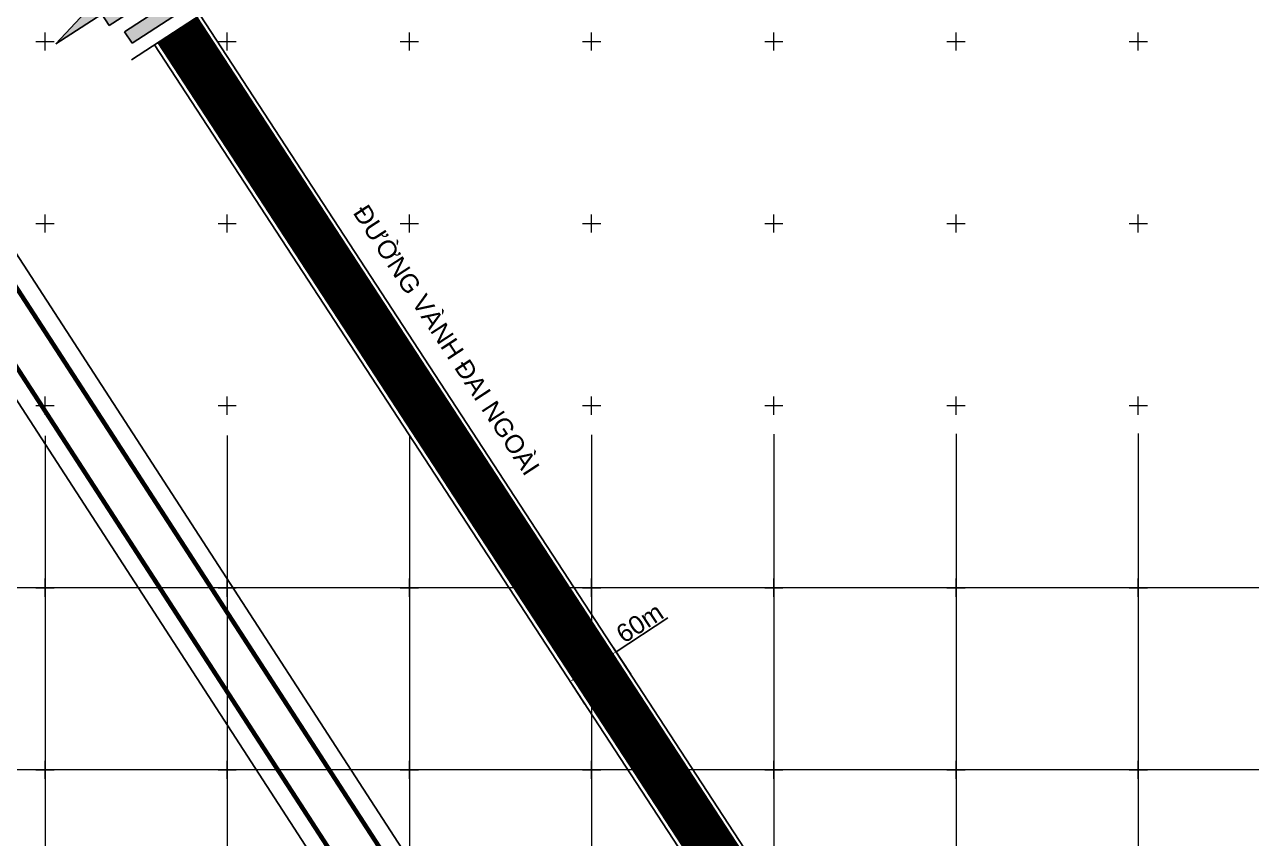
# Model space of a CAD drawing. Header units: millimetres. Extents: x 546597 to 607848, y 1180644 to 1193180.
# Drawn here: x 593778 to 595124, y 1184925 to 1185819 of the extents above; entities that cross this region are included whole.
import ezdxf

# ---------------------------------------------------------------- set-up
doc = ezdxf.new("R2010")
doc.units = ezdxf.units.MM
doc.header["$MEASUREMENT"] = 0
doc.linetypes.add('DASHED', pattern=[0.75, 0.5, -0.25])
doc.layers.get('0').update_dxf_attribs({"linetype": 'CONTINUOUS', "lineweight": 20})
doc.layers.get('DEFPOINTS').update_dxf_attribs({"linetype": 'CONTINUOUS', "lineweight": 20})
for name, color, linetype, lineweight in [('A-DUONG', 1, 'CONTINUOUS', 35), ('A-LE', 4, 'CONTINUOUS', 25), ('DIM GIAO THONG', 3, 'CONTINUOUS', 15), ('toa do', 2, 'CONTINUOUS', 13)]:
    doc.layers.add(name, color=color, linetype=linetype, lineweight=lineweight)
for name, color, linetype in [('DIEN', 20, 'CONTINUOUS'), ('duong HH', 251, 'CONTINUOUS'), ('hatch CX cach ly', 70, 'CONTINUOUS'), ('text DUONG', 7, 'CONTINUOUS')]:
    doc.layers.add(name, color=color, linetype=linetype)
doc.styles.add('VHEL-B', font='VHELVEB.TTF')
doc.styles.add('VNI-Helve Bold', font='VHELVEB.TTF')
doc.linetypes.add('FENCELINE2', pattern='A,6.35,-2.54,[132,ltypeshp.shx,S=2.54,R=0,X=-2.54,Y=0],-2.54,25.4', length=36.83)
doc.dimstyles.new('S1', dxfattribs={"dimtxt": 20, "dimasz": 10, "dimexe": 5, "dimexo": 0.625, "dimgap": 2, "dimtad": 1, "dimdec": 0, "dimtxsty": 'VHEL-B', "dimcen": 2.5, "dimclrd": 256, "dimclre": 256, "dimadec": 0, "dimazin": 0, "dimtfac": 1, "dimtdec": 0, "dimtmove": 0, "dimatfit": 3, "dimfxl": 1, "dimarcsym": 0})

# ---------------------------------------------------------------- blocks, each defined once
blk = doc.blocks.new('MUITEN')
at = {"linetype": 'Continuous'}
h = blk.add_hatch(color=256, dxfattribs=at)
h.paths.add_polyline_path([(9.31, 0), (9.31, 2.82), (-9.31, 2.82), (-9.31, 0)])
h.paths.add_polyline_path([(11.27, 5.64), (11.27, 8.46), (22.55, 8.46), (0, 14.09), (-22.55, 8.46), (-11.27, 8.46), (-11.27, 5.64)])
for p, q in [((-22.55, 8.46), (0, 14.09)), ((-22.55, 8.46), (0, 14.09)), ((0, 14.09), (22.55, 8.46)), ((-11.27, 8.46), (-22.55, 8.46)), ((-11.27, 5.64), (-11.27, 8.46)), ((11.27, 8.46), (11.27, 5.64)), ((22.55, 8.46), (11.27, 8.46)), ((11.27, 5.64), (-11.27, 5.64)), ((9.31, 2.82), (-9.31, 2.82)), ((-9.31, 0), (-9.31, 2.82)), ((9.31, 0), (9.31, 2.82)), ((-11.27, -2.82), (11.27, -2.82))]:
    blk.add_line(p, q)
blk.add_lwpolyline([(9.31, 0), (-9.31, 0)])
blk = doc.blocks.new('*D225')
at = {"layer": 'DEFPOINTS', "color": 0, "transparency": 16777216}
for p in [(594426.8, 1185129.7), (594443.2, 1185104.5), (594393, 1185071.7)]:
    blk.add_point(p, dxfattribs=at)
at = {"layer": 'DIM GIAO THONG', "lineweight": -2, "transparency": 16777216}
for p, q in [((594426.8, 1185129.7), (594483.8, 1185166.9)), ((594384.9, 1185102.4), (594418.4, 1185124.2)), ((594442.9, 1185105), (594424, 1185133.9)), ((594392.6, 1185072.2), (594373.8, 1185101.1))]:
    blk.add_line(p, q, dxfattribs=at)
at = {"layer": 'DIM GIAO THONG', "transparency": 16777216}
for points in [[(594417.5, 1185125.6), (594419.3, 1185122.8), (594426.8, 1185129.7)], [(594384, 1185103.8), (594385.8, 1185101), (594376.5, 1185096.9)]]:
    blk.add_solid(points, dxfattribs=at)
at = {"layer": 'DIM GIAO THONG', "color": 0, "transparency": 16777216, "insert": (594452.8, 1185161.3), "char_height": 20, "attachment_point": 5, "rotation": 33.1252, "style": 'VHEL-B'}
blk.add_mtext('60m', dxfattribs=at)
blk = doc.blocks.new('CROSS')
for p, q in [((-5, 0), (5, 0)), ((0, -5), (0, 5))]:
    blk.add_line(p, q)

msp = doc.modelspace()

# ---------------------------------------------------------------- linework, layer by layer
at = {"layer": 'A-DUONG', "ltscale": 0.05, "flags": 128}
for points in [[(593966.3, 1185826.3), (594733.4, 1184650.6), (594795.9, 1184551.6, 0.149893), (594962.7, 1184408.2), (594971.9, 1184404.1, 0.377959), (594984.5, 1184408.2), (595008.2, 1184447.9, -0.09333), (595132.9, 1184500.3), (595376.7, 1184536.4, 0.083234), (595478.9, 1184579.7), (595780.9, 1184737.3), (595844.7, 1184774.5), (596011.7, 1184916.1), (596151.5, 1185064, 0.048231), (596302.7, 1185259.2), (596477.9, 1185625.2), (596498.7, 1185669.6, 0.407692), (596494.1, 1185682.8), (595959.3, 1185948.8)], [(593924.4, 1185799), (594691.3, 1184623.6), (594753.7, 1184524.9, 0.141328), (594929.7, 1184368.3, 0.141328)]]:
    msp.add_lwpolyline(points, format="xyb", dxfattribs=at)
at = {"layer": 'A-LE', "flags": 128}
for points in [[(593970.4, 1185829), (594737.6, 1184653.3), (594800.2, 1184554.2, 0.149893), (594964.7, 1184412.8), (594971.5, 1184409.8), (594978.7, 1184412.1), (595003.1, 1184452.9, -0.094571), (595131.6, 1184507.2), (595375.4, 1184543.3, 0.083229), (595475.4, 1184585.8), (595777.6, 1184743.5), (595840.7, 1184780.3), (596006.9, 1184921.2), (596146.4, 1185068.8, 0.04815), (596296.6, 1185262.6), (596471.6, 1185628.2), (596492.3, 1185672.5), (596490, 1185679.2), (595957.1, 1185944.3)], [(593943.6, 1185811.5), (594710.7, 1184636), (594773.1, 1184537.1, 0.149893), (594951.9, 1184383.5), (596132.7, 1183866.6), (596351.6, 1183767.5)], [(593947, 1185813.7), (594714.1, 1184638.2), (594776.5, 1184539.3, 0.149893), (594953.5, 1184387.1), (596134.4, 1183870.2), (596352.8, 1183771.4)], [(593920.2, 1185796.2), (594687.1, 1184620.9), (594749.4, 1184522.2, 0.140277), (594925.9, 1184364.6, 0.140277)]]:
    msp.add_lwpolyline(points, format="xyb", dxfattribs=at)
at = {"layer": 'A-LE'}
for points in [[(593943.6, 1185811.5), (594710.7, 1184636), (594773.1, 1184537.1, 0.149893), (594951.9, 1184383.5), (596132.7, 1183866.6), (596351.6, 1183767.5)], [(593947, 1185813.7), (594714.1, 1184638.2), (594776.5, 1184539.3, 0.149893), (594953.5, 1184387.1), (596134.4, 1183870.2), (596352.8, 1183771.4)]]:
    msp.add_lwpolyline(points, format="xyb", dxfattribs=at)
at = {"layer": 'A-LE', "flags": 128}
for points in [[(593638.8, 1185766.8), (594492.1, 1184450.2)], [(593565.5, 1185719.3), (594418.4, 1184403.3)]]:
    msp.add_lwpolyline(points, dxfattribs=at)
at = {"layer": 'DIEN', "linetype": 'FENCELINE2', "ltscale": 2, "const_width": 5}
for points in [[(593622, 1185756), (594556.4, 1184314.2), (596679, 1183354.1), (597031.1, 1183501.5), (598167.5, 1183360), (598577, 1183273.4)], [(593582.3, 1185730.2), (594523.6, 1184277.6), (596677.3, 1183298.1), (597091.9, 1183428.3), (598157.1, 1183311.1), (598566.7, 1183224.5)]]:
    msp.add_lwpolyline(points, dxfattribs=at)
at = {"layer": 'duong HH', "color": 254, "ltscale": 5, "const_width": 50, "flags": 128}
msp.add_lwpolyline([(593945.3, 1185812.6), (594712.4, 1184637.1), (594774.8, 1184538.2, 0.016502), (594789.6, 1184516.4, 0.014021)], format="xyb", dxfattribs=at)
at = {"layer": 'hatch CX cach ly', "const_width": 4}
msp.add_lwpolyline([(593945.3, 1185812.6), (594712.4, 1184637.1), (594774.8, 1184538.2, 0.149893), (594952.7, 1184385.3), (596133.6, 1183868.4), (596352.2, 1183769.5)], format="xyb", dxfattribs=at)
at = {"layer": 'hatch CX cach ly', "color": 200, "const_width": 2.5}
msp.add_lwpolyline([(593945.3, 1185812.6), (594712.4, 1184637.1), (594774.8, 1184538.2, 0.149893), (594952.7, 1184385.3), (596133.6, 1183868.4), (596352.2, 1183769.5)], format="xyb", dxfattribs=at)
at = {"layer": 'toa do', "color": 250}
for p, q in [((593800, 1185366.9), (593800, 1180648.5)), ((594400, 1185368.1), (594400, 1180648.5)), ((594600, 1185368.6), (594600, 1180648.5)), ((594800, 1185369), (594800, 1180648.5)), ((607842.6, 1185200), (592291.5, 1185200))]:
    msp.add_line(p, q, dxfattribs=at)
at = {"layer": 'toa do', "color": 252}
for p, q in [((594000, 1185367.3), (594000, 1180648.5)), ((595000, 1185369.4), (595000, 1180648.5)), ((607842.6, 1185000), (592291.5, 1185000))]:
    msp.add_line(p, q, dxfattribs=at)

# ---------------------------------------------------------------- block references
at = {"layer": 'A-LE', "linetype": 'DASHED', "ltscale": 15, "xscale": 5.322120601560798, "yscale": 5.322120564194756, "zscale": 5.322120601560798, "rotation": 33.12518966492529}
msp.add_blockref('MUITEN', (593937.1, 1185825.2), dxfattribs=at)
msp.add_blockref('MUITEN', (593937.1, 1185825.2), dxfattribs=at)
at = {"layer": 'toa do', "xscale": 2, "yscale": 2, "zscale": 2}
for p in [(593800, 1185800), (593800, 1185800), (594000, 1185800), (594000, 1185800), (594200, 1185800), (594200, 1185800), (594400, 1185800), (594400, 1185800), (594600, 1185800), (594600, 1185800), (594800, 1185800), (594800, 1185800), (595000, 1185800), (595000, 1185800), (593800, 1185600), (593800, 1185600), (594000, 1185600), (594000, 1185600), (594400, 1185600), (594400, 1185600), (594600, 1185600), (594600, 1185600), (594800, 1185600), (594800, 1185600), (595000, 1185600), (595000, 1185600), (593800, 1185400), (593800, 1185400), (594000, 1185400), (594000, 1185400), (594400, 1185400), (594400, 1185400), (594600, 1185400), (594600, 1185400), (594800, 1185400), (594800, 1185400), (595000, 1185400), (595000, 1185400), (593800, 1185200), (593800, 1185200), (594000, 1185200), (594000, 1185200), (594200, 1185200), (594200, 1185200), (594400, 1185200), (594400, 1185200), (594600, 1185200), (594600, 1185200), (594800, 1185200), (594800, 1185200), (595000, 1185200), (595000, 1185200), (593800, 1185000), (593800, 1185000), (594000, 1185000), (594000, 1185000), (594200, 1185000), (594200, 1185000), (594400, 1185000), (594400, 1185000), (594600, 1185000), (594600, 1185000), (594800, 1185000), (594800, 1185000), (595000, 1185000), (595000, 1185000)]:
    msp.add_blockref('CROSS', p, dxfattribs=at)

# ---------------------------------------------------------------- dimensions: what is measured, and where the dimension line sits
at = {"layer": 'DIM GIAO THONG'}
dim = msp.add_linear_dim(base=(594426.8, 1185129.7), p1=(594393, 1185071.7), p2=(594443.2, 1185104.5), angle=33.1252, dimstyle='S1', override={"dimpost": 'm'}, dxfattribs=at)
dim.commit()
dim.dimension.update_dxf_attribs({"geometry": '*D225', "text_midpoint": (594459.5, 1185151), "dimtype": 161})

# ---------------------------------------------------------------- next in the draw order: wipeouts: each hides what was drawn before it
msp.add_wipeout([(594135.9, 1185611.3), (594329.2, 1185315.9), (594350.8, 1185330), (594157.5, 1185625.4)]).dxf.layer = 'text DUONG'

# ---------------------------------------------------------------- next in the draw order: linework, layer by layer
at = {"layer": 'toa do', "color": 250}
msp.add_line((594200, 1185367.7), (594200, 1180648.5), dxfattribs=at)

# ---------------------------------------------------------------- next in the draw order: block references
at = {"layer": 'toa do', "xscale": 2, "yscale": 2, "zscale": 2}
for p in [(594200, 1185600), (594200, 1185600), (594200, 1185400), (594200, 1185400)]:
    msp.add_blockref('CROSS', p, dxfattribs=at)

# ---------------------------------------------------------------- next in the draw order: texts
at = {"layer": 'text DUONG', "style": 'VNI-Helve Bold'}
msp.add_text('ÑÖÔØNG VAØNH ÑAI NGOAØI', height=20, rotation=303.1886, dxfattribs=at).set_placement((594137.3, 1185612))

doc.saveas('drawing.dxf')
